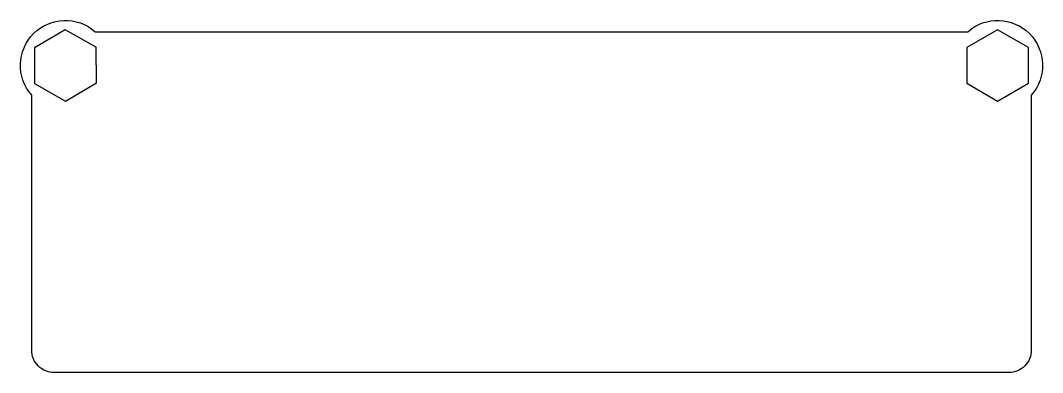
# Model space of a CAD drawing. Header units: millimetres. Extents: x 97.5 to 188.5, y -76.4 to -45.
import ezdxf

# ---------------------------------------------------------------- set-up
doc = ezdxf.new("R2010")
doc.units = ezdxf.units.MM
doc.layers.get('0').update_dxf_attribs({"linetype": 'CONTINUOUS'})

msp = doc.modelspace()

# ---------------------------------------------------------------- linework, layer by layer
msp.add_lwpolyline([(100.5, -76.354, -0.414214), (98.5, -74.354), (98.5, -51.646, -0.939221), (104.146, -46), (181.854, -46, -0.939221), (187.5, -51.646), (187.5, -74.354, -0.414214), (185.5, -76.354)], format="xyb", close=True)
for points in [[(104.237, -47.391), (101.475, -45.825), (98.738, -47.434), (98.763, -50.609), (101.525, -52.175), (104.262, -50.566)], [(187.25, -47.412), (184.5, -45.825), (181.75, -47.412), (181.75, -50.588), (184.5, -52.175), (187.25, -50.588)]]:
    msp.add_lwpolyline(points, close=True)

doc.saveas('drawing.dxf')
